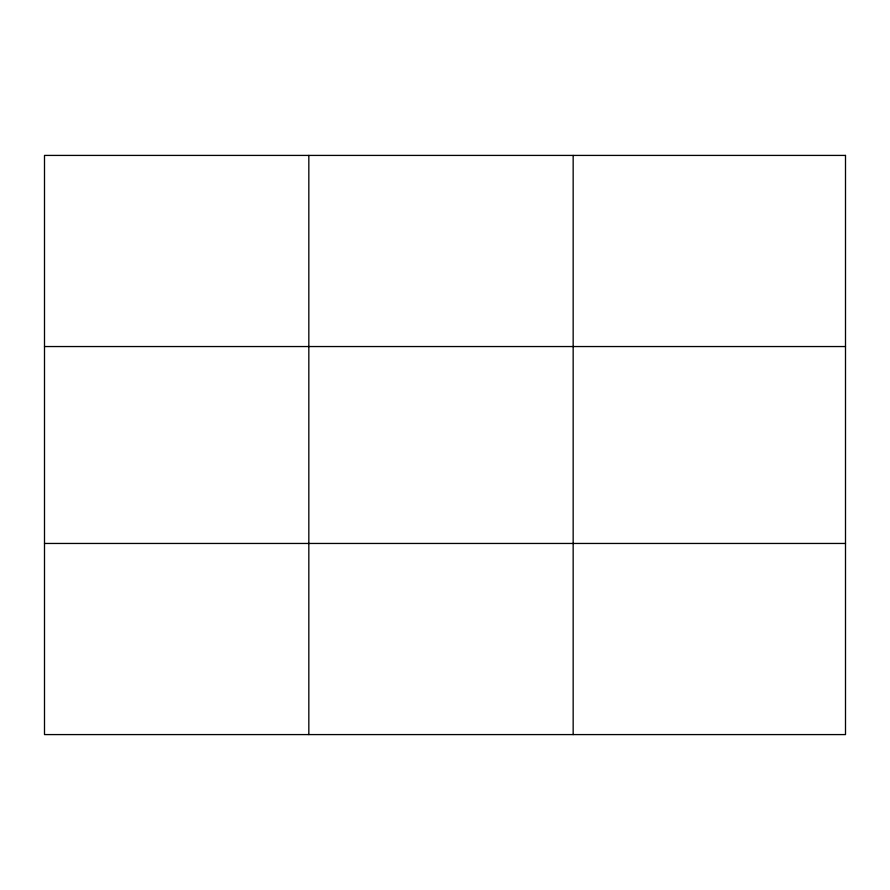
<?xml version="1.0" encoding="UTF-8"?>
<svg xmlns="http://www.w3.org/2000/svg" width="890" height="890" viewBox="0 0 890 890"><rect width="100%" height="100%" fill="white"/><g stroke="black" fill="none" stroke-linecap="round" stroke-linejoin="round"><path stroke-width="1.33" d="M308.83 734.584L308.83 155.416M573.16 734.584L573.16 155.416M44.5 346.544L845.5 346.544M44.5 543.456L845.5 543.456M845.5 155.416L845.5 734.584L44.5 734.584L44.5 155.416L845.5 155.416"/></g></svg>
